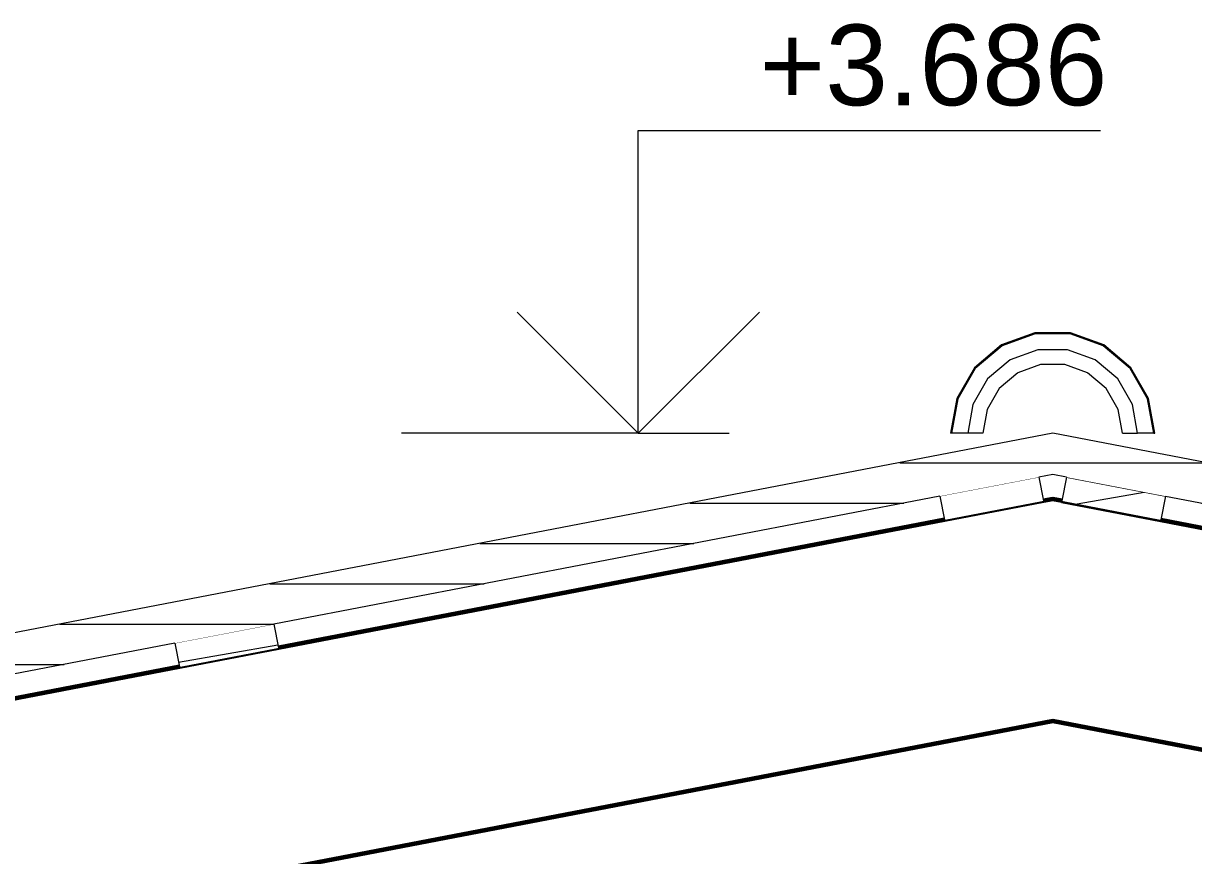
# Model space of a CAD drawing. Header units: metres. Extents: x -41 to 412, y -15 to 25.
# Drawn here: x 296.427 to 297.877, y -11.457 to -10.426 of the extents above; entities that cross this region are included whole.
import ezdxf

# ---------------------------------------------------------------- set-up
doc = ezdxf.new("R2010")
doc.units = ezdxf.units.M
doc.header["$MEASUREMENT"] = 0
doc.set_wipeout_variables(frame=1)
doc.linetypes.add('Wipeout_Contour', pattern=[1, 0, -1])
for name, color, linetype in [('Dimensioning - General', 7, 'Continuous'), ('Interior - Furniture', 7, 'Continuous'), ('Shell - Roof', 7, 'Continuous')]:
    doc.layers.add(name, color=color, linetype=linetype)
doc.styles.add('GENERATED_STYLE_2', font='arial.ttf')
pattern_1 = [(10, (312.564475, -14.62055), (-0.00781417, 0.04431635), [])]

msp = doc.modelspace()

# ---------------------------------------------------------------- linework, layer by layer
at = {"layer": 'Dimensioning - General', "color": 7, "linetype": 'Continuous', "lineweight": 13}
msp.add_line((297.1888, -10.5591), (297.7612, -10.5591), dxfattribs=at)

# ---------------------------------------------------------------- texts
at = {"layer": 'Dimensioning - General', "color": 5, "lineweight": 25, "insert": (297.3388, -10.5291), "char_height": 0.1, "attachment_point": 7, "style": 'GENERATED_STYLE_2'}
msp.add_mtext('\\A1;+3.686', dxfattribs=at)

# ---------------------------------------------------------------- wipeouts: each hides what was drawn before it
at = {"color": 254, "linetype": 'Wipeout_Contour', "lineweight": 0, "ltscale": 1787.674181}
msp.add_wipeout([(297.7021, -11.0156), (291.8821, -12.1345), (291.8821, -12.4094), (297.7021, -11.2906), (303.5221, -12.4094), (303.5221, -12.1345)], dxfattribs=at).dxf.layer = 'Shell - Roof'

# ---------------------------------------------------------------- next in the draw order: linework, layer by layer
at = {"layer": 'Shell - Roof', "color": 7, "linetype": 'Continuous', "lineweight": 60}
for p, q in [((297.6907, -11.0178), (297.568, -11.0414)), ((297.7134, -11.0178), (297.8362, -11.0414)), ((297.568, -11.0414), (296.7431, -11.2)), ((297.8362, -11.0414), (298.6611, -11.2)), ((296.7431, -11.2), (296.6203, -11.2236)), ((296.6203, -11.2236), (295.7954, -11.3821))]:
    msp.add_line(p, q, dxfattribs=at)
at = {"layer": 'Shell - Roof', "color": 7, "linetype": 'Continuous', "lineweight": 60, "flags": 128}
for points in [[(297.7134, -11.0178), (297.7021, -11.0156), (297.6907, -11.0178)], [(298.6771, -11.478), (297.7021, -11.2906), (296.7271, -11.478)]]:
    msp.add_lwpolyline(points, dxfattribs=at)

# ---------------------------------------------------------------- next in the draw order: wipeouts: each hides what was drawn before it
at = {"color": 254, "linetype": 'Wipeout_Contour', "lineweight": 0, "ltscale": 1191.321841}
msp.add_wipeout([(297.568, -11.0414), (297.6907, -11.0178), (297.685, -10.9883), (297.5623, -11.0119)], dxfattribs=at).dxf.layer = 'Interior - Furniture'
at = {"color": 254, "linetype": 'Wipeout_Contour', "lineweight": 0, "ltscale": 1191.92608}
msp.add_wipeout([(297.8362, -11.0414), (297.8418, -11.0119), (297.7191, -10.9883), (297.7134, -11.0178)], dxfattribs=at).dxf.layer = 'Interior - Furniture'
at = {"color": 254, "linetype": 'Wipeout_Contour', "lineweight": 0, "ltscale": 1187.561113}
msp.add_wipeout([(296.6203, -11.2236), (296.7431, -11.2), (296.7374, -11.1705), (296.6146, -11.1941)], dxfattribs=at).dxf.layer = 'Interior - Furniture'

# ---------------------------------------------------------------- next in the draw order: hatches: boundary and pattern name
at = {"layer": 'Interior - Furniture', "linetype": 'Continuous', "lineweight": 13, "true_color": 0xbf927d}
h = msp.add_hatch(dxfattribs=at)
h.set_pattern_fill('WOOD_0002', color=33, style=0, pattern_type=2)
h.set_pattern_definition(pattern_1)
h.paths.add_polyline_path([(297.568, -11.0414), (297.6907, -11.0178), (297.685, -10.9883), (297.5623, -11.0119)])
h = msp.add_hatch(dxfattribs=at)
h.set_pattern_fill('WOOD_0002', color=33, style=0, pattern_type=2)
h.set_pattern_definition(pattern_1)
h.paths.add_polyline_path([(297.8362, -11.0414), (297.8418, -11.0119), (297.7191, -10.9883), (297.7134, -11.0178)])
h = msp.add_hatch(dxfattribs=at)
h.set_pattern_fill('WOOD_0002', color=33, style=0, pattern_type=2)
h.set_pattern_definition(pattern_1)
h.paths.add_polyline_path([(296.6203, -11.2236), (296.7431, -11.2), (296.7374, -11.1705), (296.6146, -11.1941)])

# ---------------------------------------------------------------- next in the draw order: linework, layer by layer
at = {"layer": 'Interior - Furniture', "color": 104, "linetype": 'Continuous', "lineweight": 20, "true_color": 0x029e21}
for p, q in [((297.685, -10.9883), (297.5623, -11.0119)), ((297.685, -10.9883), (297.6907, -11.0178)), ((297.7191, -10.9883), (297.7134, -11.0178)), ((297.7191, -10.9883), (297.8418, -11.0119)), ((297.5623, -11.0119), (297.568, -11.0414)), ((297.8418, -11.0119), (297.8362, -11.0414)), ((296.7374, -11.1705), (296.6146, -11.1941)), ((296.7374, -11.1705), (296.7431, -11.2)), ((296.6146, -11.1941), (296.6203, -11.2236))]:
    msp.add_line(p, q, dxfattribs=at)

# ---------------------------------------------------------------- next in the draw order: wipeouts: each hides what was drawn before it
at = {"color": 254, "linetype": 'Wipeout_Contour', "lineweight": 0, "ltscale": 1787.634949}
msp.add_wipeout([(297.7021, -10.9341), (291.8321, -12.0626), (291.8321, -12.1135), (297.7021, -10.9851), (303.5721, -12.1135), (303.5721, -12.0626)], dxfattribs=at).dxf.layer = 'Shell - Roof'

# ---------------------------------------------------------------- next in the draw order: hatches: boundary and pattern name
at = {"layer": 'Shell - Roof', "linetype": 'Continuous', "lineweight": 13, "true_color": 0xbf8080}
h = msp.add_hatch(dxfattribs=at)
h.set_pattern_fill('ROOF_TILE_0002', color=23, style=0, pattern_type=2)
h.set_pattern_definition([(0, (312.564475, -14.62055), (0, 0.05), [])])
h.paths.add_polyline_path([(297.7021, -10.9341), (291.8321, -12.0626), (291.8321, -12.1135), (297.7021, -10.9851), (303.5721, -12.1135), (303.5721, -12.0626)])

# ---------------------------------------------------------------- next in the draw order: linework, layer by layer
at = {"layer": 'Dimensioning - General', "color": 7, "linetype": 'Continuous', "lineweight": 13}
for p, q in [((297.1888, -10.9341), (297.1888, -10.5591)), ((297.1888, -10.9341), (297.0388, -10.7841)), ((297.3388, -10.7841), (297.1888, -10.9341))]:
    msp.add_line(p, q, dxfattribs=at)
at = {"layer": 'Dimensioning - General', "color": 151, "linetype": 'Continuous', "lineweight": 20, "true_color": 0x80c2ff}
for q in [(296.8953, -10.9341), (297.3013, -10.9341)]:
    msp.add_line((297.1888, -10.9341), q, dxfattribs=at)
at = {"layer": 'Shell - Roof', "color": 7, "linetype": 'Continuous', "lineweight": 13}
for p, q in [((297.5623, -11.0119), (296.7374, -11.1705)), ((297.8418, -11.0119), (298.6667, -11.1705)), ((296.6146, -11.1941), (295.7898, -11.3527))]:
    msp.add_line(p, q, dxfattribs=at)
at = {"layer": 'Shell - Roof', "color": 7, "linetype": 'Continuous', "lineweight": 13, "flags": 128}
for points in [[(303.5721, -12.0626), (297.7021, -10.9341), (291.8321, -12.0626)], [(297.7191, -10.9883), (297.7021, -10.9851), (297.685, -10.9883)]]:
    msp.add_lwpolyline(points, dxfattribs=at)

# ---------------------------------------------------------------- next in the draw order: wipeouts: each hides what was drawn before it
at = {"color": 254, "linetype": 'Wipeout_Contour', "lineweight": 0, "ltscale": 1192.106111}
msp.add_wipeout([(297.8273, -10.9341), (297.8285, -10.9341), (297.8208, -10.8909), (297.8197, -10.8913)], dxfattribs=at).dxf.layer = 'Interior - Furniture'
at = {"color": 254, "linetype": 'Wipeout_Contour', "lineweight": 0, "ltscale": 1191.947538}
msp.add_wipeout([(297.7834, -10.9046), (297.7886, -10.9341), (297.7887, -10.9341), (297.7834, -10.9045)], dxfattribs=at).dxf.layer = 'Interior - Furniture'

# ---------------------------------------------------------------- next in the draw order: wipeouts: each hides what was drawn before it
at = {"color": 254, "linetype": 'Wipeout_Contour', "lineweight": 0, "ltscale": 1191.903007}
msp.add_wipeout([(297.7683, -10.8785), (297.7834, -10.9046), (297.7834, -10.9045), (297.7684, -10.8785)], dxfattribs=at).dxf.layer = 'Interior - Furniture'

# ---------------------------------------------------------------- next in the draw order: wipeouts: each hides what was drawn before it
at = {"color": 254, "linetype": 'Wipeout_Contour', "lineweight": 0, "ltscale": 1191.82363}
msp.add_wipeout([(297.7453, -10.8592), (297.7683, -10.8785), (297.7684, -10.8785), (297.7454, -10.8591)], dxfattribs=at).dxf.layer = 'Interior - Furniture'
at = {"color": 254, "linetype": 'Wipeout_Contour', "lineweight": 0, "ltscale": 1192.035579}
msp.add_wipeout([(297.8009, -10.8982), (297.7834, -10.9045), (297.7887, -10.9341), (297.8073, -10.9341)], dxfattribs=at).dxf.layer = 'Interior - Furniture'

# ---------------------------------------------------------------- next in the draw order: linework, layer by layer
at = {"layer": 'Interior - Furniture', "color": 104, "linetype": 'Continuous', "lineweight": 13, "true_color": 0x029e21}
for p, q in [((297.7886, -10.9341), (297.7887, -10.9341)), ((297.7887, -10.9341), (297.8073, -10.9341))]:
    msp.add_line(p, q, dxfattribs=at)

# ---------------------------------------------------------------- next in the draw order: wipeouts: each hides what was drawn before it
at = {"color": 254, "linetype": 'Wipeout_Contour', "lineweight": 0, "ltscale": 1191.718981}
msp.add_wipeout([(297.7171, -10.849), (297.7453, -10.8592), (297.7454, -10.8591), (297.7171, -10.8489)], dxfattribs=at).dxf.layer = 'Interior - Furniture'
at = {"color": 254, "linetype": 'Wipeout_Contour', "lineweight": 0, "ltscale": 1192.037006}
msp.add_wipeout([(297.7827, -10.8665), (297.7684, -10.8785), (297.7834, -10.9045), (297.8009, -10.8982)], dxfattribs=at).dxf.layer = 'Interior - Furniture'

# ---------------------------------------------------------------- next in the draw order: linework, layer by layer
at = {"layer": 'Interior - Furniture', "color": 104, "linetype": 'Continuous', "lineweight": 13, "true_color": 0x029e21}
msp.add_line((297.7886, -10.9341), (297.7834, -10.9046), dxfattribs=at)

# ---------------------------------------------------------------- next in the draw order: wipeouts: each hides what was drawn before it
at = {"color": 254, "linetype": 'Wipeout_Contour', "lineweight": 0, "ltscale": 1191.600418}
msp.add_wipeout([(297.6871, -10.849), (297.7171, -10.849), (297.7171, -10.8489), (297.687, -10.8489)], dxfattribs=at).dxf.layer = 'Interior - Furniture'
at = {"color": 254, "linetype": 'Wipeout_Contour', "lineweight": 0, "ltscale": 1191.981121}
msp.add_wipeout([(297.7547, -10.843), (297.7454, -10.8591), (297.7684, -10.8785), (297.7827, -10.8665)], dxfattribs=at).dxf.layer = 'Interior - Furniture'
at = {"color": 254, "linetype": 'Wipeout_Contour', "lineweight": 0, "ltscale": 1192.042181}
msp.add_wipeout([(297.798, -10.8537), (297.8197, -10.8913), (297.8208, -10.8909), (297.7989, -10.8529)], dxfattribs=at).dxf.layer = 'Interior - Furniture'

# ---------------------------------------------------------------- next in the draw order: linework, layer by layer
at = {"layer": 'Interior - Furniture', "color": 104, "linetype": 'Continuous', "lineweight": 13, "true_color": 0x029e21}
msp.add_line((297.7834, -10.9046), (297.7683, -10.8785), dxfattribs=at)

# ---------------------------------------------------------------- next in the draw order: wipeouts: each hides what was drawn before it
at = {"color": 254, "linetype": 'Wipeout_Contour', "lineweight": 0, "ltscale": 1191.926978}
msp.add_wipeout([(297.798, -10.8537), (297.7989, -10.8529), (297.7653, -10.8247), (297.7647, -10.8257)], dxfattribs=at).dxf.layer = 'Interior - Furniture'
at = {"color": 254, "linetype": 'Wipeout_Contour', "lineweight": 0, "ltscale": 1191.892593}
msp.add_wipeout([(297.7171, -10.8489), (297.7454, -10.8591), (297.7547, -10.843), (297.7203, -10.8305)], dxfattribs=at).dxf.layer = 'Interior - Furniture'
at = {"color": 254, "linetype": 'Wipeout_Contour', "lineweight": 0, "ltscale": 1191.483371}
msp.add_wipeout([(297.687, -10.8489), (297.6588, -10.8591), (297.6588, -10.8592), (297.6871, -10.849)], dxfattribs=at).dxf.layer = 'Interior - Furniture'
at = {"color": 254, "linetype": 'Wipeout_Contour', "lineweight": 0, "ltscale": 1192.100858}
msp.add_wipeout([(297.8208, -10.8909), (297.8285, -10.9341), (297.8286, -10.9341), (297.8209, -10.8909)], dxfattribs=at).dxf.layer = 'Interior - Furniture'

# ---------------------------------------------------------------- next in the draw order: linework, layer by layer
at = {"layer": 'Interior - Furniture', "color": 104, "linetype": 'Continuous', "lineweight": 20, "true_color": 0x029e21}
msp.add_line((297.8273, -10.9341), (297.8073, -10.9341), dxfattribs=at)
at = {"layer": 'Interior - Furniture', "color": 104, "linetype": 'Continuous', "lineweight": 13, "true_color": 0x029e21}
for p, q in [((297.8273, -10.9341), (297.8285, -10.9341)), ((297.8285, -10.9341), (297.8286, -10.9341))]:
    msp.add_line(p, q, dxfattribs=at)

# ---------------------------------------------------------------- next in the draw order: wipeouts: each hides what was drawn before it
at = {"color": 254, "linetype": 'Wipeout_Contour', "lineweight": 0, "ltscale": 1191.599079}
msp.add_wipeout([(297.7203, -10.8305), (297.6838, -10.8305), (297.687, -10.8489), (297.7171, -10.8489)], dxfattribs=at).dxf.layer = 'Interior - Furniture'
at = {"color": 254, "linetype": 'Wipeout_Contour', "lineweight": 0, "ltscale": 1192.035792}
msp.add_wipeout([(297.7989, -10.8529), (297.8208, -10.8909), (297.8209, -10.8909), (297.799, -10.8528)], dxfattribs=at).dxf.layer = 'Interior - Furniture'
at = {"color": 254, "linetype": 'Wipeout_Contour', "lineweight": 0, "ltscale": 1191.383072}
msp.add_wipeout([(297.6358, -10.8785), (297.6588, -10.8592), (297.6588, -10.8591), (297.6357, -10.8785)], dxfattribs=at).dxf.layer = 'Interior - Furniture'

# ---------------------------------------------------------------- next in the draw order: linework, layer by layer
at = {"layer": 'Interior - Furniture', "color": 104, "linetype": 'Continuous', "lineweight": 13, "true_color": 0x029e21}
for p, q in [((297.7453, -10.8592), (297.7171, -10.849)), ((297.8286, -10.9341), (297.8209, -10.8909))]:
    msp.add_line(p, q, dxfattribs=at)

# ---------------------------------------------------------------- next in the draw order: wipeouts: each hides what was drawn before it
at = {"color": 254, "linetype": 'Wipeout_Contour', "lineweight": 0, "ltscale": 1191.774887}
msp.add_wipeout([(297.724, -10.8097), (297.7238, -10.8108), (297.7647, -10.8257), (297.7653, -10.8247)], dxfattribs=at).dxf.layer = 'Interior - Furniture'
at = {"color": 254, "linetype": 'Wipeout_Contour', "lineweight": 0, "ltscale": 1191.311247}
msp.add_wipeout([(297.6838, -10.8305), (297.6495, -10.843), (297.6588, -10.8591), (297.687, -10.8489)], dxfattribs=at).dxf.layer = 'Interior - Furniture'
at = {"color": 254, "linetype": 'Wipeout_Contour', "lineweight": 0, "ltscale": 1191.310339}
msp.add_wipeout([(297.6357, -10.8785), (297.6207, -10.9045), (297.6208, -10.9046), (297.6358, -10.8785)], dxfattribs=at).dxf.layer = 'Interior - Furniture'

# ---------------------------------------------------------------- next in the draw order: linework, layer by layer
at = {"layer": 'Interior - Furniture', "color": 104, "linetype": 'Continuous', "lineweight": 13, "true_color": 0x029e21}
msp.add_line((297.7171, -10.849), (297.6871, -10.849), dxfattribs=at)

# ---------------------------------------------------------------- next in the draw order: wipeouts: each hides what was drawn before it
at = {"color": 254, "linetype": 'Wipeout_Contour', "lineweight": 0, "ltscale": 1191.594798}
msp.add_wipeout([(297.6801, -10.8097), (297.6803, -10.8108), (297.7238, -10.8108), (297.724, -10.8097)], dxfattribs=at).dxf.layer = 'Interior - Furniture'
at = {"color": 254, "linetype": 'Wipeout_Contour', "lineweight": 0, "ltscale": 1191.919836}
msp.add_wipeout([(297.7653, -10.8247), (297.7989, -10.8529), (297.799, -10.8528), (297.7653, -10.8246)], dxfattribs=at).dxf.layer = 'Interior - Furniture'
at = {"color": 254, "linetype": 'Wipeout_Contour', "lineweight": 0, "ltscale": 1191.230436}
msp.add_wipeout([(297.6495, -10.843), (297.6215, -10.8665), (297.6357, -10.8785), (297.6588, -10.8591)], dxfattribs=at).dxf.layer = 'Interior - Furniture'
at = {"color": 254, "linetype": 'Wipeout_Contour', "lineweight": 0, "ltscale": 1191.273961}
msp.add_wipeout([(297.6156, -10.9341), (297.6208, -10.9046), (297.6207, -10.9045), (297.6155, -10.9341)], dxfattribs=at).dxf.layer = 'Interior - Furniture'

# ---------------------------------------------------------------- next in the draw order: linework, layer by layer
at = {"layer": 'Interior - Furniture', "color": 104, "linetype": 'Continuous', "lineweight": 13, "true_color": 0x029e21}
for p, q in [((297.6871, -10.849), (297.6588, -10.8592)), ((297.8209, -10.8909), (297.799, -10.8528)), ((297.7683, -10.8785), (297.7453, -10.8592))]:
    msp.add_line(p, q, dxfattribs=at)

# ---------------------------------------------------------------- next in the draw order: wipeouts: each hides what was drawn before it
at = {"color": 254, "linetype": 'Wipeout_Contour', "lineweight": 0, "ltscale": 1191.417084}
msp.add_wipeout([(297.6803, -10.8108), (297.6801, -10.8097), (297.6389, -10.8247), (297.6395, -10.8257)], dxfattribs=at).dxf.layer = 'Interior - Furniture'
at = {"color": 254, "linetype": 'Wipeout_Contour', "lineweight": 0, "ltscale": 1191.766963}
msp.add_wipeout([(297.724, -10.8097), (297.7653, -10.8247), (297.7653, -10.8246), (297.724, -10.8096)], dxfattribs=at).dxf.layer = 'Interior - Furniture'
at = {"color": 254, "linetype": 'Wipeout_Contour', "lineweight": 0, "ltscale": 1191.184497}
msp.add_wipeout([(297.6215, -10.8665), (297.6032, -10.8982), (297.6207, -10.9045), (297.6357, -10.8785)], dxfattribs=at).dxf.layer = 'Interior - Furniture'

# ---------------------------------------------------------------- next in the draw order: linework, layer by layer
at = {"layer": 'Interior - Furniture', "color": 104, "linetype": 'Continuous', "lineweight": 13, "true_color": 0x029e21}
msp.add_line((297.799, -10.8528), (297.7653, -10.8246), dxfattribs=at)

# ---------------------------------------------------------------- next in the draw order: wipeouts: each hides what was drawn before it
at = {"color": 254, "linetype": 'Wipeout_Contour', "lineweight": 0, "ltscale": 1191.594705}
msp.add_wipeout([(297.724, -10.8096), (297.6801, -10.8096), (297.6801, -10.8097), (297.724, -10.8097)], dxfattribs=at).dxf.layer = 'Interior - Furniture'
at = {"color": 254, "linetype": 'Wipeout_Contour', "lineweight": 0, "ltscale": 1191.271505}
msp.add_wipeout([(297.6052, -10.8529), (297.6062, -10.8537), (297.6395, -10.8257), (297.6389, -10.8247)], dxfattribs=at).dxf.layer = 'Interior - Furniture'
at = {"color": 254, "linetype": 'Wipeout_Contour', "lineweight": 0, "ltscale": 1191.197852}
msp.add_wipeout([(297.5969, -10.9341), (297.6155, -10.9341), (297.6207, -10.9045), (297.6032, -10.8982)], dxfattribs=at).dxf.layer = 'Interior - Furniture'

# ---------------------------------------------------------------- next in the draw order: linework, layer by layer
at = {"layer": 'Interior - Furniture', "color": 104, "linetype": 'Continuous', "lineweight": 13, "true_color": 0x029e21}
for p, q in [((297.7653, -10.8246), (297.724, -10.8096)), ((297.6358, -10.8785), (297.6208, -10.9046)), ((297.6208, -10.9046), (297.6156, -10.9341)), ((297.6155, -10.9341), (297.5969, -10.9341)), ((297.6156, -10.9341), (297.6155, -10.9341))]:
    msp.add_line(p, q, dxfattribs=at)

# ---------------------------------------------------------------- next in the draw order: wipeouts: each hides what was drawn before it
at = {"color": 254, "linetype": 'Wipeout_Contour', "lineweight": 0, "ltscale": 1191.424636}
msp.add_wipeout([(297.6389, -10.8247), (297.6801, -10.8097), (297.6801, -10.8096), (297.6388, -10.8246)], dxfattribs=at).dxf.layer = 'Interior - Furniture'
at = {"color": 254, "linetype": 'Wipeout_Contour', "lineweight": 0, "ltscale": 1191.166029}
msp.add_wipeout([(297.6062, -10.8537), (297.6052, -10.8529), (297.5833, -10.8909), (297.5844, -10.8913)], dxfattribs=at).dxf.layer = 'Interior - Furniture'

# ---------------------------------------------------------------- next in the draw order: linework, layer by layer
at = {"layer": 'Interior - Furniture', "color": 104, "linetype": 'Continuous', "lineweight": 13, "true_color": 0x029e21}
msp.add_line((297.724, -10.8096), (297.6801, -10.8096), dxfattribs=at)

# ---------------------------------------------------------------- next in the draw order: wipeouts: each hides what was drawn before it
at = {"color": 254, "linetype": 'Wipeout_Contour', "lineweight": 0, "ltscale": 1191.278076}
msp.add_wipeout([(297.6052, -10.8528), (297.6052, -10.8529), (297.6389, -10.8247), (297.6388, -10.8246)], dxfattribs=at).dxf.layer = 'Interior - Furniture'
at = {"color": 254, "linetype": 'Wipeout_Contour', "lineweight": 0, "ltscale": 1191.114002}
msp.add_wipeout([(297.5757, -10.9341), (297.5769, -10.9341), (297.5844, -10.8913), (297.5833, -10.8909)], dxfattribs=at).dxf.layer = 'Interior - Furniture'

# ---------------------------------------------------------------- next in the draw order: linework, layer by layer
at = {"layer": 'Interior - Furniture', "color": 104, "linetype": 'Continuous', "lineweight": 13, "true_color": 0x029e21}
for p, q in [((297.6801, -10.8096), (297.6388, -10.8246)), ((297.6588, -10.8592), (297.6358, -10.8785))]:
    msp.add_line(p, q, dxfattribs=at)

# ---------------------------------------------------------------- next in the draw order: wipeouts: each hides what was drawn before it
at = {"color": 254, "linetype": 'Wipeout_Contour', "lineweight": 0, "ltscale": 1191.171789}
msp.add_wipeout([(297.6052, -10.8528), (297.5832, -10.8909), (297.5833, -10.8909), (297.6052, -10.8529)], dxfattribs=at).dxf.layer = 'Interior - Furniture'

# ---------------------------------------------------------------- next in the draw order: linework, layer by layer
at = {"layer": 'Interior - Furniture', "color": 104, "linetype": 'Continuous', "lineweight": 13, "true_color": 0x029e21}
msp.add_line((297.6388, -10.8246), (297.6052, -10.8528), dxfattribs=at)
at = {"layer": 'Interior - Furniture', "color": 104, "linetype": 'Continuous', "lineweight": 20, "true_color": 0x029e21, "flags": 128}
msp.add_lwpolyline([(297.8073, -10.9341), (297.8009, -10.8982), (297.7827, -10.8665), (297.7547, -10.843), (297.7203, -10.8305), (297.6838, -10.8305), (297.6495, -10.843), (297.6215, -10.8665), (297.6032, -10.8982), (297.5969, -10.9341)], dxfattribs=at)

# ---------------------------------------------------------------- next in the draw order: wipeouts: each hides what was drawn before it
at = {"color": 254, "linetype": 'Wipeout_Contour', "lineweight": 0, "ltscale": 1191.118618}
msp.add_wipeout([(297.5757, -10.9341), (297.5833, -10.8909), (297.5832, -10.8909), (297.5756, -10.9341)], dxfattribs=at).dxf.layer = 'Interior - Furniture'

# ---------------------------------------------------------------- next in the draw order: linework, layer by layer
at = {"layer": 'Interior - Furniture', "color": 104, "linetype": 'Continuous', "lineweight": 13, "true_color": 0x029e21}
for p, q in [((297.6052, -10.8528), (297.5832, -10.8909)), ((297.5832, -10.8909), (297.5756, -10.9341)), ((297.5757, -10.9341), (297.5756, -10.9341)), ((297.5769, -10.9341), (297.5757, -10.9341))]:
    msp.add_line(p, q, dxfattribs=at)
at = {"layer": 'Interior - Furniture', "color": 104, "linetype": 'Continuous', "lineweight": 20, "true_color": 0x029e21}
msp.add_line((297.5969, -10.9341), (297.5769, -10.9341), dxfattribs=at)
at = {"layer": 'Interior - Furniture', "color": 104, "linetype": 'Continuous', "lineweight": 20, "true_color": 0x029e21, "flags": 128}
msp.add_lwpolyline([(297.8273, -10.9341), (297.8197, -10.8913), (297.798, -10.8537), (297.7647, -10.8257), (297.7238, -10.8108), (297.6803, -10.8108), (297.6395, -10.8257), (297.6062, -10.8537), (297.5844, -10.8913), (297.5769, -10.9341)], dxfattribs=at)

doc.saveas('drawing.dxf')
